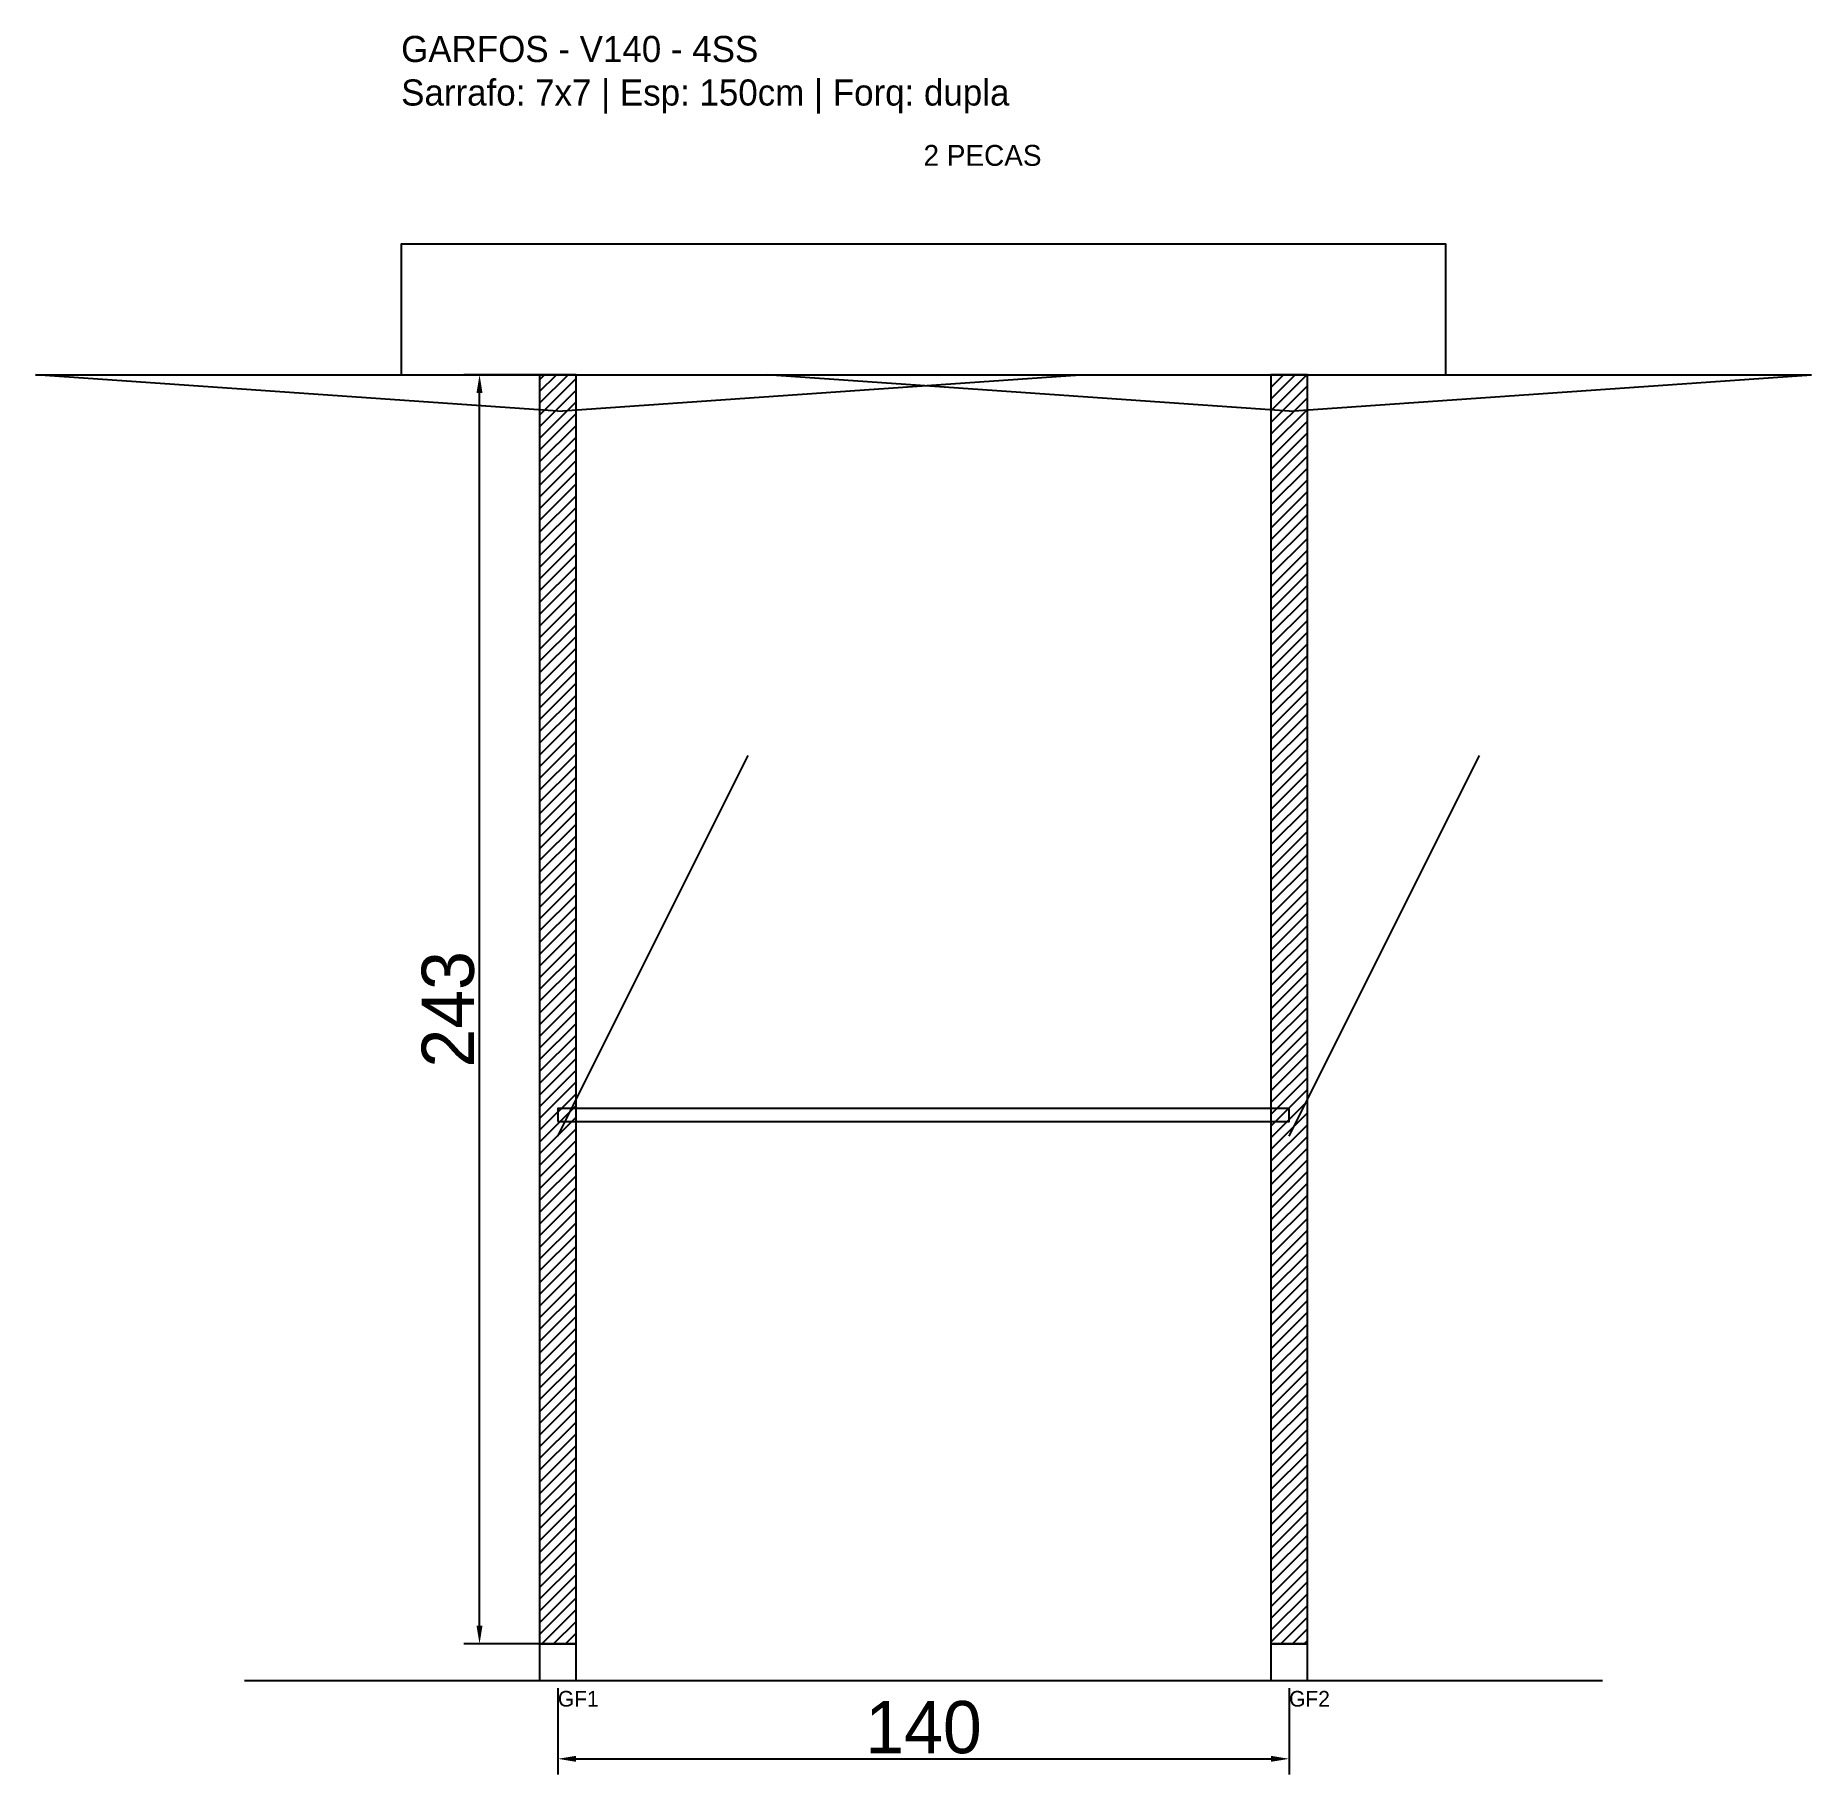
# Model space of a CAD drawing. Header units: metres. Extents: x -70 to 270, y -25 to 308.
import ezdxf

# ---------------------------------------------------------------- set-up
doc = ezdxf.new("R2010")
doc.units = ezdxf.units.M
for name, color, linetype in [('BARRA_ANCORAGEM', 1, 'Continuous'), ('COTA', 241, 'Continuous'), ('GARFOS OK', 3, 'Continuous'), ('NOME DA VIGA', 6, 'Continuous'), ('SARR_7x7', 40, 'Continuous'), ('TIRAS REESCORAMENTO', 252, 'Continuous'), ('VIGAS', 3, 'Continuous')]:
    doc.layers.add(name, color=color, linetype=linetype)
doc.dimstyles.new('EZ DXF', dxfattribs={"dimtxt": 10, "dimasz": 3.5, "dimexe": 3, "dimexo": 1.5, "dimgap": 1, "dimtad": 1, "dimdec": 1, "dimdsep": 46, "dimcen": 2.5, "dimazin": 3, "dimtfac": 1, "dimtmove": 0, "dimatfit": 3})

msp = doc.modelspace()

# ---------------------------------------------------------------- hatches: boundary and pattern name
at = {"layer": 'COTA'}
h = msp.add_hatch(dxfattribs=at)
h.set_pattern_fill('ANSI31', scale=0.5)
h.paths.add_polyline_path([(26.5, 0), (33.5, 0), (33.5, 243), (26.5, 243)])
h = msp.add_hatch(dxfattribs=at)
h.set_pattern_fill('ANSI31', scale=0.5)
h.paths.add_polyline_path([(166.5, 0), (173.5, 0), (173.5, 243), (166.5, 243)])

# ---------------------------------------------------------------- linework, layer by layer
at = {"layer": 'BARRA_ANCORAGEM'}
for p, q in [((30, 97.2), (66.45, 170.1)), ((170, 97.2), (206.45, 170.1))]:
    msp.add_line(p, q, dxfattribs=at)
at = {"layer": 'GARFOS OK'}
for p, q in [((30, 236), (-70, 243)), ((-70, 243), (130, 243)), ((30, 236), (130, 243)), ((170, 236), (70, 243)), ((70, 243), (270, 243)), ((170, 236), (270, 243))]:
    msp.add_line(p, q, dxfattribs=at)
at = {"layer": 'GARFOS OK', "linetype": 'CONTINUOUS'}
msp.add_line((-30, -7), (230, -7), dxfattribs=at)
at = {"layer": 'GARFOS OK'}
for points in [[(26.5, 0), (33.5, 0), (33.5, 243), (26.5, 243), (26.5, 0)], [(166.5, 0), (173.5, 0), (173.5, 243), (166.5, 243), (166.5, 0)]]:
    msp.add_lwpolyline(points, dxfattribs=at)
at = {"layer": 'SARR_7x7'}
for points in [[(26.5, -7), (33.5, -7), (33.5, 0), (26.5, 0), (26.5, -7)], [(166.5, -7), (173.5, -7), (173.5, 0), (166.5, 0), (166.5, -7)]]:
    msp.add_lwpolyline(points, dxfattribs=at)
at = {"layer": 'TIRAS REESCORAMENTO'}
msp.add_lwpolyline([(30, 100), (170, 100), (170, 102.5), (30, 102.5), (30, 100)], dxfattribs=at)
at = {"layer": 'VIGAS'}
msp.add_lwpolyline([(0, 243), (200, 243), (200, 268), (0, 268), (0, 243)], dxfattribs=at)

# ---------------------------------------------------------------- texts
at = {"layer": 'NOME DA VIGA'}
for s, height, p in [('2 PECAS', 4, (100, 283)), ('GF1', 3, (30, -12)), ('GF2', 3, (170, -12))]:
    msp.add_text(s, height=height, dxfattribs=at).set_placement(p)
at = {"layer": 'NOME DA VIGA', "insert": (0, 293), "char_height": 5, "attachment_point": 7}
msp.add_mtext('GARFOS - V140 - 4SS\\PSarrafo: 7x7 | Esp: 150cm | Forq: dupla', dxfattribs=at)

# ---------------------------------------------------------------- dimensions: what is measured, and where the dimension line sits
at = {"layer": 'COTA'}
msp.add_linear_dim(base=(15, 0), p1=(30, 0), p2=(30, 243), angle=90, dimstyle='EZ DXF', dxfattribs=at).render()
msp.add_linear_dim(base=(30, -22), p1=(30, -7), p2=(170, -7), dimstyle='EZ DXF', dxfattribs=at).render()

doc.saveas('drawing.dxf')
